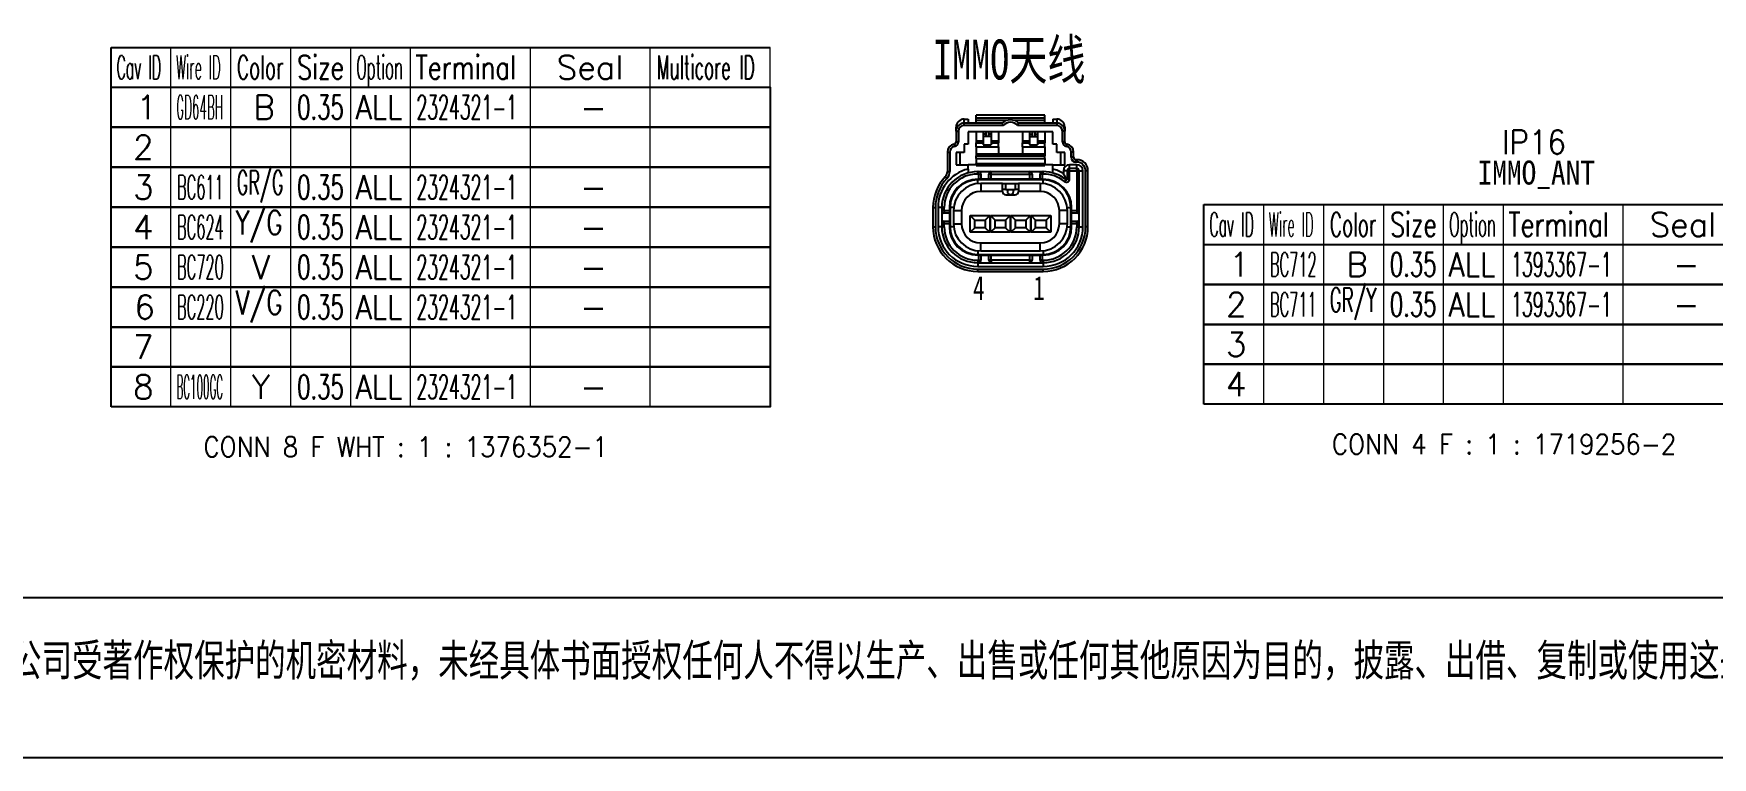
# Model space of a CAD drawing. Header units: inches. Extents: x 47316 to 59086, y 3141 to 11743.
# Drawn here: x 53155 to 53365.2, y 8232.5 to 8323 of the extents above; entities that cross this region are included whole.
import ezdxf

# ---------------------------------------------------------------- set-up
doc = ezdxf.new("R2010")
doc.units = ezdxf.units.IN
doc.header["$MEASUREMENT"] = 0
doc.styles.add('MtX_FangSong_GB2312', font='')
doc.styles.get("Standard").update_dxf_attribs({"font": ''})
doc.styles.get('MtX_FangSong_GB2312').set_extended_font_data('FangSong_GB2312')
doc.styles.get('Standard').set_extended_font_data('SimSun')

msp = doc.modelspace()

# ---------------------------------------------------------------- linework, layer by layer
at = {"color": 0, "linetype": 'Continuous', "lineweight": -2}
for p, q in [((53164.75, 8321.32), (53247.25, 8321.32)), ((53164.75, 8316.32), (53164.75, 8321.32)), ((53164.75, 8316.32), (53247.25, 8316.32)), ((53301.56, 8301.65), (53384.06, 8301.65)), ((53301.56, 8296.65), (53301.56, 8301.65)), ((53301.56, 8296.65), (53384.06, 8296.65))]:
    msp.add_line(p, q, dxfattribs=at)
at = {"color": 7, "linetype": 'Continuous', "lineweight": 15}
for p, q in [((53172.25, 8316.32), (53172.25, 8321.32)), ((53179.75, 8316.32), (53179.75, 8321.32)), ((53187.25, 8316.32), (53187.25, 8321.32)), ((53194.75, 8316.32), (53194.75, 8321.32)), ((53202.25, 8316.32), (53202.25, 8321.32)), ((53217.25, 8316.32), (53217.25, 8321.32)), ((53232.25, 8316.32), (53232.25, 8321.32)), ((53247.25, 8316.32), (53247.25, 8321.32)), ((53309.06, 8296.65), (53309.06, 8301.65)), ((53316.56, 8296.65), (53316.56, 8301.65)), ((53324.06, 8296.65), (53324.06, 8301.65)), ((53331.56, 8296.65), (53331.56, 8301.65)), ((53339.06, 8296.65), (53339.06, 8301.65)), ((53354.06, 8296.65), (53354.06, 8301.65))]:
    msp.add_line(p, q, dxfattribs=at)
at = {"color": 102, "linetype": 'Continuous', "lineweight": 15}
for p, q in [((53172.25, 8311.32), (53172.25, 8316.32)), ((53179.75, 8311.32), (53179.75, 8316.32)), ((53187.25, 8311.32), (53187.25, 8316.32)), ((53194.75, 8311.32), (53194.75, 8316.32)), ((53202.25, 8311.32), (53202.25, 8316.32)), ((53217.25, 8311.32), (53217.25, 8316.32)), ((53232.25, 8311.32), (53232.25, 8316.32)), ((53172.25, 8306.32), (53172.25, 8311.32)), ((53179.75, 8306.32), (53179.75, 8311.32)), ((53187.25, 8306.32), (53187.25, 8311.32)), ((53194.75, 8306.32), (53194.75, 8311.32)), ((53202.25, 8306.32), (53202.25, 8311.32)), ((53217.25, 8306.32), (53217.25, 8311.32)), ((53232.25, 8306.32), (53232.25, 8311.32)), ((53172.25, 8301.32), (53172.25, 8306.32)), ((53179.75, 8301.32), (53179.75, 8306.32)), ((53187.25, 8301.32), (53187.25, 8306.32)), ((53194.75, 8301.32), (53194.75, 8306.32)), ((53202.25, 8301.32), (53202.25, 8306.32)), ((53217.25, 8301.32), (53217.25, 8306.32)), ((53232.25, 8301.32), (53232.25, 8306.32)), ((53172.25, 8296.32), (53172.25, 8301.32)), ((53179.75, 8296.32), (53179.75, 8301.32)), ((53187.25, 8296.32), (53187.25, 8301.32)), ((53194.75, 8296.32), (53194.75, 8301.32)), ((53202.25, 8296.32), (53202.25, 8301.32)), ((53217.25, 8296.32), (53217.25, 8301.32)), ((53232.25, 8296.32), (53232.25, 8301.32)), ((53172.25, 8291.32), (53172.25, 8296.32)), ((53179.75, 8291.32), (53179.75, 8296.32)), ((53187.25, 8291.32), (53187.25, 8296.32)), ((53194.75, 8291.32), (53194.75, 8296.32)), ((53202.25, 8291.32), (53202.25, 8296.32)), ((53217.25, 8291.32), (53217.25, 8296.32)), ((53232.25, 8291.32), (53232.25, 8296.32)), ((53309.06, 8291.65), (53309.06, 8296.65)), ((53316.56, 8291.65), (53316.56, 8296.65)), ((53324.06, 8291.65), (53324.06, 8296.65)), ((53331.56, 8291.65), (53331.56, 8296.65)), ((53339.06, 8291.65), (53339.06, 8296.65)), ((53354.06, 8291.65), (53354.06, 8296.65)), ((53172.25, 8286.32), (53172.25, 8291.32)), ((53179.75, 8286.32), (53179.75, 8291.32)), ((53187.25, 8286.32), (53187.25, 8291.32)), ((53194.75, 8286.32), (53194.75, 8291.32)), ((53202.25, 8286.32), (53202.25, 8291.32)), ((53217.25, 8286.32), (53217.25, 8291.32)), ((53232.25, 8286.32), (53232.25, 8291.32)), ((53309.06, 8286.65), (53309.06, 8291.65)), ((53316.56, 8286.65), (53316.56, 8291.65)), ((53324.06, 8286.65), (53324.06, 8291.65)), ((53331.56, 8286.65), (53331.56, 8291.65)), ((53339.06, 8286.65), (53339.06, 8291.65)), ((53354.06, 8286.65), (53354.06, 8291.65)), ((53172.25, 8281.32), (53172.25, 8286.32)), ((53179.75, 8281.32), (53179.75, 8286.32)), ((53187.25, 8281.32), (53187.25, 8286.32)), ((53194.75, 8281.32), (53194.75, 8286.32)), ((53202.25, 8281.32), (53202.25, 8286.32)), ((53217.25, 8281.32), (53217.25, 8286.32)), ((53232.25, 8281.32), (53232.25, 8286.32)), ((53309.06, 8281.65), (53309.06, 8286.65)), ((53316.56, 8281.65), (53316.56, 8286.65)), ((53324.06, 8281.65), (53324.06, 8286.65)), ((53331.56, 8281.65), (53331.56, 8286.65)), ((53339.06, 8281.65), (53339.06, 8286.65)), ((53354.06, 8281.65), (53354.06, 8286.65)), ((53172.25, 8276.32), (53172.25, 8281.32)), ((53179.75, 8276.32), (53179.75, 8281.32)), ((53187.25, 8276.32), (53187.25, 8281.32)), ((53194.75, 8276.32), (53194.75, 8281.32)), ((53202.25, 8276.32), (53202.25, 8281.32)), ((53217.25, 8276.32), (53217.25, 8281.32)), ((53232.25, 8276.32), (53232.25, 8281.32)), ((53309.06, 8276.65), (53309.06, 8281.65)), ((53316.56, 8276.65), (53316.56, 8281.65)), ((53324.06, 8276.65), (53324.06, 8281.65)), ((53331.56, 8276.65), (53331.56, 8281.65)), ((53339.06, 8276.65), (53339.06, 8281.65)), ((53354.06, 8276.65), (53354.06, 8281.65))]:
    msp.add_line(p, q, dxfattribs=at)
at = {"color": 0, "lineweight": -2, "ltscale": 0.0125}
for p, q in [((53271.54, 8312.35), (53272.04, 8312.35)), ((53271.54, 8311.85), (53271.54, 8312.35)), ((53272.04, 8312.35), (53272.04, 8311.85)), ((53282.64, 8312.35), (53282.64, 8311.85)), ((53282.64, 8312.35), (53283.14, 8312.35)), ((53283.14, 8312.35), (53283.14, 8311.85)), ((53270.54, 8310.85), (53270.54, 8311.35)), ((53272.04, 8309.22), (53271.54, 8309.22)), ((53283.14, 8309.22), (53282.64, 8309.22))]:
    msp.add_line(p, q, dxfattribs=at)
at = {"color": 0, "lineweight": -2, "ltscale": 0.01}
for p, q in [((53273.04, 8312.45), (53273.04, 8312.85)), ((53281.64, 8312.45), (53281.64, 8312.85))]:
    msp.add_line(p, q, dxfattribs=at)
at = {"color": 0, "lineweight": -2, "ltscale": 0.214999}
for p, q in [((53281.64, 8312.85), (53273.04, 8312.85)), ((53281.64, 8312.45), (53273.04, 8312.45)), ((53273.04, 8307.88), (53281.64, 8307.88)), ((53273.04, 8307.73), (53281.64, 8307.73)), ((53273.04, 8307.41), (53281.64, 8307.41)), ((53273.04, 8306.79), (53281.64, 8306.79)), ((53273.04, 8306.52), (53281.64, 8306.52))]:
    msp.add_line(p, q, dxfattribs=at)
at = {"color": 0, "lineweight": -2, "ltscale": 0.0075}
for p, q in [((53273.04, 8312.15), (53273.04, 8312.45)), ((53273.04, 8311.85), (53273.04, 8312.15)), ((53281.64, 8312.15), (53281.64, 8312.45)), ((53281.64, 8311.85), (53281.64, 8312.15)), ((53270.54, 8310.85), (53270.84, 8310.85)), ((53271.54, 8311.55), (53271.54, 8311.85)), ((53273.94, 8310.75), (53273.94, 8310.45)), ((53273.94, 8310.45), (53273.94, 8310.15)), ((53274.94, 8310.45), (53274.64, 8310.45)), ((53274.94, 8310.75), (53274.94, 8310.45)), ((53274.94, 8310.45), (53274.94, 8310.15)), ((53279.74, 8310.75), (53279.74, 8310.45)), ((53279.74, 8310.45), (53279.74, 8310.15)), ((53279.74, 8310.45), (53280.04, 8310.45)), ((53280.74, 8310.75), (53280.74, 8310.45)), ((53280.74, 8310.45), (53280.74, 8310.15)), ((53283.14, 8311.85), (53283.14, 8311.55)), ((53284.14, 8310.85), (53283.84, 8310.85)), ((53270.28, 8309.2), (53270.33, 8308.91)), ((53270.54, 8309.5), (53270.84, 8309.5)), ((53284.14, 8309.5), (53283.84, 8309.5)), ((53284.39, 8309.2), (53284.34, 8308.91)), ((53273.24, 8305.47), (53273.24, 8305.77)), ((53273.34, 8305.47), (53273.34, 8305.77)), ((53274.94, 8305.47), (53274.94, 8305.77)), ((53279.74, 8305.47), (53279.74, 8305.77)), ((53281.34, 8305.47), (53281.34, 8305.77)), ((53281.44, 8305.47), (53281.44, 8305.77)), ((53284.74, 8305.86), (53284.74, 8306.16)), ((53285.54, 8307.26), (53285.54, 8306.96)), ((53285.64, 8307.26), (53285.64, 8306.96)), ((53285.64, 8305.86), (53285.64, 8306.16)), ((53285.64, 8305.86), (53285.94, 8305.86)), ((53287.04, 8305.86), (53286.74, 8305.86)), ((53269.16, 8305.11), (53269.38, 8304.9)), ((53273.34, 8305.47), (53273.64, 8305.47)), ((53274.94, 8305.47), (53274.64, 8305.47)), ((53279.74, 8305.47), (53280.04, 8305.47)), ((53281.34, 8305.47), (53281.04, 8305.47)), ((53284.09, 8304.53), (53284.27, 8304.76)), ((53267.64, 8301.27), (53267.94, 8301.27)), ((53269.04, 8301.27), (53268.74, 8301.27)), ((53269.04, 8300.87), (53268.74, 8300.87)), ((53269.04, 8300.87), (53269.04, 8300.57)), ((53269.04, 8299.27), (53269.04, 8299.57)), ((53285.64, 8300.87), (53285.94, 8300.87)), ((53285.64, 8300.87), (53285.64, 8300.57)), ((53285.64, 8299.27), (53285.64, 8299.57)), ((53267.64, 8298.87), (53267.94, 8298.87)), ((53269.04, 8299.27), (53268.74, 8299.27)), ((53269.04, 8298.87), (53268.74, 8298.87)), ((53285.64, 8299.27), (53285.94, 8299.27)), ((53285.64, 8298.87), (53285.94, 8298.87)), ((53287.04, 8298.87), (53286.74, 8298.87)), ((53273.24, 8294.67), (53273.24, 8294.37)), ((53273.24, 8293.27), (53273.24, 8293.57)), ((53273.34, 8294.67), (53273.34, 8294.37)), ((53273.34, 8294.67), (53273.64, 8294.67)), ((53274.94, 8294.67), (53274.64, 8294.67)), ((53274.94, 8294.67), (53274.94, 8294.37)), ((53279.74, 8294.67), (53279.74, 8294.37)), ((53279.74, 8294.67), (53280.04, 8294.67)), ((53281.34, 8294.67), (53281.04, 8294.67)), ((53281.34, 8294.67), (53281.34, 8294.37)), ((53281.44, 8294.67), (53281.44, 8294.37)), ((53281.44, 8293.27), (53281.44, 8293.57))]:
    msp.add_line(p, q, dxfattribs=at)
at = {"color": 0, "lineweight": -2, "ltscale": 0.094037}
for p, q in [((53276.8, 8312.15), (53273.04, 8312.15)), ((53281.64, 8312.15), (53277.88, 8312.15))]:
    msp.add_line(p, q, dxfattribs=at)
at = {"color": 0, "lineweight": -2, "ltscale": 0.033637}
for p, q in [((53270.54, 8310.85), (53270.54, 8309.5)), ((53270.84, 8310.85), (53270.84, 8309.5)), ((53283.84, 8309.5), (53283.84, 8310.85)), ((53284.14, 8309.5), (53284.14, 8310.85))]:
    msp.add_line(p, q, dxfattribs=at)
at = {"color": 0, "lineweight": -2, "ltscale": 0.119505}
for p, q in [((53276.32, 8311.85), (53271.54, 8311.85)), ((53283.14, 8311.85), (53278.36, 8311.85))]:
    msp.add_line(p, q, dxfattribs=at)
at = {"color": 0, "lineweight": -2, "ltscale": 0.122639}
for p, q in [((53276.44, 8311.55), (53271.54, 8311.55)), ((53283.14, 8311.55), (53278.23, 8311.55))]:
    msp.add_line(p, q, dxfattribs=at)
at = {"color": 0, "lineweight": -2, "ltscale": 0.03825}
for p, q in [((53272.04, 8310.75), (53272.04, 8309.22)), ((53282.64, 8309.22), (53282.64, 8310.75))]:
    msp.add_line(p, q, dxfattribs=at)
at = {"color": 0, "lineweight": -2, "ltscale": 0.264999}
msp.add_line((53282.64, 8310.75), (53272.04, 8310.75), dxfattribs=at)
at = {"color": 0, "lineweight": -2, "ltscale": 0.02825}
for p, q in [((53273.04, 8310.75), (53273.04, 8309.62)), ((53275.84, 8310.75), (53275.84, 8309.62)), ((53278.84, 8310.75), (53278.84, 8309.62)), ((53281.64, 8310.75), (53281.64, 8309.62))]:
    msp.add_line(p, q, dxfattribs=at)
at = {"color": 0, "lineweight": -2, "ltscale": 0.007501}
for p, q in [((53274.24, 8310.45), (53273.94, 8310.45)), ((53280.44, 8310.45), (53280.74, 8310.45)), ((53269.44, 8308.22), (53269.74, 8308.22)), ((53285.24, 8308.22), (53284.94, 8308.22)), ((53269.44, 8305.8), (53269.74, 8305.8)), ((53284.74, 8305.86), (53284.44, 8305.86)), ((53285.24, 8307.56), (53284.94, 8307.56)), ((53284.74, 8304.84), (53284.44, 8304.84))]:
    msp.add_line(p, q, dxfattribs=at)
at = {"color": 0, "lineweight": -2, "ltscale": 0.025699}
for p, q in [((53273.94, 8310.15), (53273.94, 8309.12)), ((53274.94, 8310.15), (53274.94, 8309.12)), ((53279.74, 8310.15), (53279.74, 8309.12)), ((53280.74, 8310.15), (53280.74, 8309.12))]:
    msp.add_line(p, q, dxfattribs=at)
at = {"color": 0, "lineweight": -2, "ltscale": 0.025}
for p, q in [((53274.94, 8310.15), (53273.94, 8310.15)), ((53279.74, 8310.15), (53280.74, 8310.15)), ((53271.54, 8308.17), (53270.54, 8308.17)), ((53273.94, 8309.12), (53274.94, 8309.12)), ((53279.74, 8309.12), (53280.74, 8309.12)), ((53284.14, 8308.17), (53283.14, 8308.17)), ((53273.04, 8306.62), (53272.04, 8306.62)), ((53282.64, 8306.62), (53281.64, 8306.62)), ((53273.61, 8304.29), (53273.61, 8303.29)), ((53276.34, 8303.29), (53276.34, 8304.29)), ((53278.34, 8304.29), (53278.34, 8303.29)), ((53281.06, 8304.29), (53281.06, 8303.29)), ((53270.21, 8300.89), (53271.21, 8300.89)), ((53284.46, 8300.89), (53283.46, 8300.89)), ((53270.21, 8299.24), (53271.21, 8299.24)), ((53284.46, 8299.24), (53283.46, 8299.24)), ((53273.61, 8295.84), (53273.61, 8296.84)), ((53281.06, 8295.84), (53281.06, 8296.84))]:
    msp.add_line(p, q, dxfattribs=at)
at = {"color": 0, "lineweight": -2, "ltscale": 0.015}
for p, q in [((53274.24, 8310.75), (53274.24, 8310.15)), ((53274.64, 8310.15), (53274.64, 8310.75)), ((53280.04, 8310.75), (53280.04, 8310.15)), ((53280.44, 8310.15), (53280.44, 8310.75))]:
    msp.add_line(p, q, dxfattribs=at)
at = {"color": 0, "lineweight": -2, "ltscale": 0.012387}
msp.add_line((53284.14, 8311.35), (53284.14, 8310.85), dxfattribs=at)
at = {"color": 0, "lineweight": -2, "ltscale": 0.060503}
for p, q in [((53269.44, 8308.22), (53269.44, 8305.8)), ((53269.74, 8308.22), (53269.74, 8305.8))]:
    msp.add_line(p, q, dxfattribs=at)
at = {"color": 0, "lineweight": -2, "ltscale": 0.03875}
for p, q in [((53270.54, 8308.17), (53270.54, 8306.62)), ((53271.04, 8306.62), (53271.04, 8308.17)), ((53283.64, 8306.62), (53283.64, 8308.17)), ((53284.14, 8306.62), (53284.14, 8308.17))]:
    msp.add_line(p, q, dxfattribs=at)
at = {"color": 0, "lineweight": -2, "ltscale": 0.02625}
for p, q in [((53271.54, 8309.22), (53271.54, 8308.17)), ((53283.14, 8308.17), (53283.14, 8309.22))]:
    msp.add_line(p, q, dxfattribs=at)
at = {"color": 0, "lineweight": -2, "ltscale": 0.006458}
for p, q in [((53273.04, 8309.62), (53273.04, 8309.36)), ((53275.84, 8309.62), (53275.84, 8309.36)), ((53278.84, 8309.62), (53278.84, 8309.36)), ((53281.64, 8309.62), (53281.64, 8309.36))]:
    msp.add_line(p, q, dxfattribs=at)
at = {"color": 0, "lineweight": -2, "ltscale": 0.022499}
for p, q in [((53273.04, 8309.62), (53273.94, 8309.62)), ((53273.04, 8309.36), (53273.94, 8309.36)), ((53280.74, 8309.62), (53281.64, 8309.62)), ((53280.74, 8309.36), (53281.64, 8309.36)), ((53285.64, 8306.62), (53284.74, 8306.62)), ((53285.64, 8306.16), (53284.74, 8306.16)), ((53284.74, 8305.86), (53285.64, 8305.86))]:
    msp.add_line(p, q, dxfattribs=at)
at = {"color": 0, "lineweight": -2, "ltscale": 0.011908}
for p, q in [((53273.04, 8308.88), (53273.04, 8309.36)), ((53275.84, 8308.88), (53275.84, 8309.36)), ((53278.84, 8308.88), (53278.84, 8309.36)), ((53281.64, 8308.88), (53281.64, 8309.36))]:
    msp.add_line(p, q, dxfattribs=at)
at = {"color": 0, "lineweight": -2, "ltscale": 0.02233}
for p, q in [((53273.04, 8308.88), (53273.04, 8307.99)), ((53275.84, 8308.88), (53275.84, 8307.99)), ((53278.84, 8308.88), (53278.84, 8307.99)), ((53281.64, 8308.88), (53281.64, 8307.99))]:
    msp.add_line(p, q, dxfattribs=at)
at = {"color": 0, "lineweight": -2, "ltscale": 0.07}
for p, q in [((53273.04, 8308.88), (53275.84, 8308.88)), ((53273.04, 8307.99), (53275.84, 8307.99)), ((53278.84, 8308.88), (53281.64, 8308.88)), ((53278.84, 8307.99), (53281.64, 8307.99))]:
    msp.add_line(p, q, dxfattribs=at)
at = {"color": 0, "lineweight": -2, "ltscale": 0.002718}
for p, q in [((53273.04, 8307.99), (53273.04, 8307.88)), ((53281.64, 8307.99), (53281.64, 8307.88))]:
    msp.add_line(p, q, dxfattribs=at)
at = {"color": 0, "lineweight": -2, "ltscale": 0.003797}
for p, q in [((53273.04, 8307.88), (53273.04, 8307.73)), ((53281.64, 8307.88), (53281.64, 8307.73))]:
    msp.add_line(p, q, dxfattribs=at)
at = {"color": 0, "lineweight": -2, "ltscale": 0.022501}
for p, q in [((53274.94, 8309.62), (53275.84, 8309.62)), ((53274.94, 8309.36), (53275.84, 8309.36)), ((53278.84, 8309.62), (53279.74, 8309.62)), ((53278.84, 8309.36), (53279.74, 8309.36))]:
    msp.add_line(p, q, dxfattribs=at)
at = {"color": 0, "lineweight": -2, "ltscale": 0.075}
msp.add_line((53275.84, 8307.99), (53278.84, 8307.99), dxfattribs=at)
at = {"color": 0, "lineweight": -2, "ltscale": 0.0165}
for p, q in [((53284.94, 8307.56), (53284.94, 8308.22)), ((53285.24, 8307.56), (53285.24, 8308.22))]:
    msp.add_line(p, q, dxfattribs=at)
at = {"color": 0, "lineweight": -2, "ltscale": 0.0375}
for p, q in [((53270.54, 8306.62), (53272.04, 8306.62)), ((53282.64, 8306.62), (53284.14, 8306.62))]:
    msp.add_line(p, q, dxfattribs=at)
at = {"color": 0, "lineweight": -2, "ltscale": 0.013271}
for p, q in [((53272.04, 8306.09), (53272.04, 8306.62)), ((53282.64, 8306.09), (53282.64, 8306.62))]:
    msp.add_line(p, q, dxfattribs=at)
at = {"color": 0, "lineweight": -2, "ltscale": 0.012053}
for p, q in [((53272.04, 8306.09), (53272.04, 8305.6)), ((53282.64, 8305.6), (53282.64, 8306.09))]:
    msp.add_line(p, q, dxfattribs=at)
at = {"color": 0, "lineweight": -2, "ltscale": 0.007927}
for p, q in [((53273.04, 8307.41), (53273.04, 8307.73)), ((53281.64, 8307.41), (53281.64, 8307.73))]:
    msp.add_line(p, q, dxfattribs=at)
at = {"color": 0, "lineweight": -2, "ltscale": 0.015569}
for p, q in [((53273.04, 8307.41), (53273.04, 8306.79)), ((53281.64, 8307.41), (53281.64, 8306.79))]:
    msp.add_line(p, q, dxfattribs=at)
at = {"color": 0, "lineweight": -2, "ltscale": 0.001792}
for p, q in [((53273.04, 8306.72), (53273.04, 8306.79)), ((53281.64, 8306.79), (53281.64, 8306.72))]:
    msp.add_line(p, q, dxfattribs=at)
at = {"color": 0, "lineweight": -2, "ltscale": 0.005}
for p, q in [((53273.04, 8306.52), (53273.04, 8306.72)), ((53281.64, 8306.72), (53281.64, 8306.52))]:
    msp.add_line(p, q, dxfattribs=at)
at = {"color": 0, "lineweight": -2, "ltscale": 0.204999}
for p, q in [((53273.24, 8305.77), (53281.44, 8305.77)), ((53281.44, 8304.82), (53273.24, 8304.82)), ((53281.44, 8304.73), (53273.24, 8304.73)), ((53273.24, 8295.41), (53281.44, 8295.41)), ((53273.24, 8295.32), (53281.44, 8295.32)), ((53273.24, 8294.37), (53281.44, 8294.37)), ((53273.24, 8293.9), (53281.44, 8293.9)), ((53273.24, 8293.57), (53281.44, 8293.57)), ((53273.24, 8293.27), (53281.44, 8293.27))]:
    msp.add_line(p, q, dxfattribs=at)
at = {"color": 0, "lineweight": -2, "ltscale": 0.007966}
msp.add_line((53283.97, 8305.86), (53283.97, 8305.54), dxfattribs=at)
at = {"color": 0, "lineweight": -2, "ltscale": 0.011658}
for p, q in [((53284.44, 8305.86), (53283.97, 8305.86)), ((53284.74, 8306.16), (53284.74, 8306.62)), ((53285.64, 8306.16), (53285.64, 8306.62)), ((53285.94, 8305.86), (53286.4, 8305.86)), ((53268.74, 8301.27), (53268.27, 8301.27)), ((53268.74, 8298.87), (53268.27, 8298.87)), ((53285.94, 8298.87), (53286.4, 8298.87)), ((53273.24, 8294.37), (53273.24, 8293.9)), ((53281.44, 8294.37), (53281.44, 8293.9))]:
    msp.add_line(p, q, dxfattribs=at)
at = {"color": 0, "lineweight": -2, "ltscale": 0.025482}
for p, q in [((53284.44, 8305.86), (53284.44, 8304.84)), ((53284.74, 8304.84), (53284.74, 8305.86))]:
    msp.add_line(p, q, dxfattribs=at)
at = {"color": 0, "lineweight": -2, "ltscale": 0.002499}
for p, q in [((53285.64, 8307.26), (53285.54, 8307.26)), ((53285.64, 8306.96), (53285.54, 8306.96)), ((53273.24, 8305.47), (53273.34, 8305.47)), ((53281.34, 8305.47), (53281.44, 8305.47)), ((53273.34, 8294.67), (53273.24, 8294.67)), ((53281.44, 8294.67), (53281.34, 8294.67))]:
    msp.add_line(p, q, dxfattribs=at)
at = {"color": 0, "lineweight": -2, "ltscale": 0.124751}
msp.add_line((53285.64, 8305.86), (53285.64, 8300.87), dxfattribs=at)
at = {"color": 0, "lineweight": -2, "ltscale": 0.174751}
for p, q in [((53285.94, 8298.87), (53285.94, 8305.86)), ((53286.4, 8298.87), (53286.4, 8305.86)), ((53286.74, 8298.87), (53286.74, 8305.86)), ((53287.04, 8298.87), (53287.04, 8305.86))]:
    msp.add_line(p, q, dxfattribs=at)
at = {"color": 0, "lineweight": -2, "ltscale": 0.002233}
for p, q in [((53273.24, 8304.82), (53273.24, 8304.73)), ((53281.44, 8304.82), (53281.44, 8304.73)), ((53273.24, 8295.32), (53273.24, 8295.41)), ((53281.44, 8295.32), (53281.44, 8295.41))]:
    msp.add_line(p, q, dxfattribs=at)
at = {"color": 0, "lineweight": -2, "ltscale": 0.011411}
for p, q in [((53273.24, 8304.27), (53273.24, 8304.73)), ((53281.44, 8304.27), (53281.44, 8304.73)), ((53270.23, 8301.27), (53269.78, 8301.27)), ((53284.44, 8301.27), (53284.9, 8301.27)), ((53270.23, 8298.87), (53269.78, 8298.87)), ((53284.44, 8298.87), (53284.9, 8298.87)), ((53273.24, 8295.86), (53273.24, 8295.41)), ((53281.44, 8295.86), (53281.44, 8295.41))]:
    msp.add_line(p, q, dxfattribs=at)
at = {"color": 0, "lineweight": -2, "ltscale": 0.01625}
for p, q in [((53273.34, 8305.47), (53273.34, 8304.82)), ((53273.64, 8305.47), (53273.64, 8304.82)), ((53274.64, 8304.82), (53274.64, 8305.47)), ((53274.94, 8304.82), (53274.94, 8305.47)), ((53279.74, 8305.47), (53279.74, 8304.82)), ((53280.04, 8305.47), (53280.04, 8304.82)), ((53281.04, 8304.82), (53281.04, 8305.47)), ((53281.34, 8304.82), (53281.34, 8305.47)), ((53273.34, 8295.32), (53273.34, 8294.67)), ((53273.64, 8295.32), (53273.64, 8294.67)), ((53274.64, 8294.67), (53274.64, 8295.32)), ((53274.94, 8294.67), (53274.94, 8295.32)), ((53279.74, 8295.32), (53279.74, 8294.67)), ((53280.04, 8295.32), (53280.04, 8294.67)), ((53281.04, 8294.67), (53281.04, 8295.32)), ((53281.34, 8294.67), (53281.34, 8295.32))]:
    msp.add_line(p, q, dxfattribs=at)
at = {"color": 0, "lineweight": -2, "ltscale": 0.068124}
for p, q in [((53276.34, 8304.29), (53273.61, 8304.29)), ((53281.06, 8304.29), (53278.34, 8304.29)), ((53276.34, 8303.29), (53273.61, 8303.29)), ((53281.06, 8303.29), (53278.34, 8303.29))]:
    msp.add_line(p, q, dxfattribs=at)
at = {"color": 0, "lineweight": -2, "ltscale": 0.120001}
for p, q in [((53274.94, 8305.47), (53279.74, 8305.47)), ((53279.74, 8294.67), (53274.94, 8294.67))]:
    msp.add_line(p, q, dxfattribs=at)
at = {"color": 0, "lineweight": -2, "ltscale": 0.010001}
for p, q in [((53276.34, 8304.29), (53276.74, 8304.29)), ((53277.94, 8304.29), (53278.34, 8304.29)), ((53276.74, 8303.54), (53276.34, 8303.54)), ((53278.34, 8303.54), (53277.94, 8303.54)), ((53269.04, 8300.87), (53269.04, 8301.27)), ((53269.04, 8298.87), (53269.04, 8299.27)), ((53285.64, 8299.27), (53285.64, 8298.87))]:
    msp.add_line(p, q, dxfattribs=at)
at = {"color": 0, "lineweight": -2, "ltscale": 0.029999}
for p, q in [((53276.74, 8304.29), (53277.94, 8304.29)), ((53276.74, 8303.54), (53277.94, 8303.54)), ((53276.74, 8302.87), (53277.94, 8302.87))]:
    msp.add_line(p, q, dxfattribs=at)
at = {"color": 0, "lineweight": -2, "ltscale": 0.01875}
for p, q in [((53276.74, 8303.54), (53276.74, 8304.29)), ((53277.94, 8304.29), (53277.94, 8303.54))]:
    msp.add_line(p, q, dxfattribs=at)
at = {"color": 0, "lineweight": -2, "ltscale": 0.000500488}
for p, q in [((53276.34, 8303.29), (53276.34, 8303.27)), ((53278.34, 8303.29), (53278.34, 8303.27))]:
    msp.add_line(p, q, dxfattribs=at)
at = {"color": 0, "lineweight": -2, "ltscale": 0.060001}
for p, q in [((53267.64, 8301.27), (53267.64, 8298.87)), ((53267.94, 8301.27), (53267.94, 8298.87)), ((53268.27, 8301.27), (53268.27, 8298.87)), ((53268.74, 8301.27), (53268.74, 8298.87)), ((53269.69, 8301.27), (53269.69, 8298.87)), ((53269.78, 8301.27), (53269.78, 8298.87)), ((53284.9, 8298.87), (53284.9, 8301.27)), ((53284.99, 8298.87), (53284.99, 8301.27))]:
    msp.add_line(p, q, dxfattribs=at)
at = {"color": 0, "lineweight": -2, "ltscale": 0.016249}
for p, q in [((53269.69, 8300.87), (53269.04, 8300.87)), ((53269.69, 8300.57), (53269.04, 8300.57)), ((53269.04, 8299.57), (53269.69, 8299.57)), ((53285.64, 8300.87), (53284.99, 8300.87)), ((53285.64, 8300.57), (53284.99, 8300.57)), ((53284.99, 8299.57), (53285.64, 8299.57)), ((53269.04, 8299.27), (53269.69, 8299.27)), ((53284.99, 8299.27), (53285.64, 8299.27))]:
    msp.add_line(p, q, dxfattribs=at)
at = {"color": 0, "lineweight": -2, "ltscale": 0.002234}
for p, q in [((53269.69, 8301.27), (53269.78, 8301.27)), ((53284.99, 8301.27), (53284.9, 8301.27)), ((53269.69, 8298.87), (53269.78, 8298.87)), ((53284.99, 8298.87), (53284.9, 8298.87))]:
    msp.add_line(p, q, dxfattribs=at)
at = {"color": 0, "lineweight": -2, "ltscale": 0.041251}
for p, q in [((53270.21, 8300.89), (53270.21, 8299.24)), ((53271.21, 8300.89), (53271.21, 8299.24)), ((53283.46, 8299.24), (53283.46, 8300.89)), ((53284.46, 8299.24), (53284.46, 8300.89))]:
    msp.add_line(p, q, dxfattribs=at)
at = {"color": 0, "lineweight": -2, "ltscale": 0.0525}
for p, q in [((53272.3, 8298.18), (53272.3, 8300.28)), ((53274.76, 8300.28), (53274.76, 8298.18)), ((53274.84, 8298.18), (53274.84, 8300.28)), ((53277.3, 8300.28), (53277.3, 8298.18)), ((53277.38, 8298.18), (53277.38, 8300.28)), ((53279.84, 8300.28), (53279.84, 8298.18)), ((53279.92, 8298.18), (53279.92, 8300.28)), ((53282.38, 8300.28), (53282.38, 8298.18))]:
    msp.add_line(p, q, dxfattribs=at)
at = {"color": 0, "lineweight": -2, "ltscale": 0.061499}
for p, q in [((53272.3, 8300.28), (53274.76, 8300.28)), ((53279.92, 8300.28), (53282.38, 8300.28)), ((53274.76, 8298.18), (53272.3, 8298.18)), ((53282.38, 8298.18), (53279.92, 8298.18))]:
    msp.add_line(p, q, dxfattribs=at)
at = {"color": 0, "lineweight": -2, "ltscale": 0.020328}
for p, q in [((53272.87, 8299.7), (53272.3, 8300.28)), ((53281.8, 8299.7), (53282.38, 8300.28))]:
    msp.add_line(p, q, dxfattribs=at)
at = {"color": 0, "lineweight": -2, "ltscale": 0.02375}
for p, q in [((53272.87, 8298.75), (53272.87, 8299.7)), ((53274.18, 8299.7), (53274.18, 8298.75)), ((53275.41, 8298.75), (53275.41, 8299.7)), ((53276.72, 8299.7), (53276.72, 8298.75)), ((53277.95, 8298.75), (53277.95, 8299.7)), ((53279.26, 8299.7), (53279.26, 8298.75)), ((53280.49, 8298.75), (53280.49, 8299.7)), ((53281.8, 8299.7), (53281.8, 8298.75))]:
    msp.add_line(p, q, dxfattribs=at)
at = {"color": 0, "lineweight": -2, "ltscale": 0.03275}
for p, q in [((53272.87, 8299.7), (53274.18, 8299.7)), ((53275.41, 8299.7), (53276.72, 8299.7)), ((53277.95, 8299.7), (53279.26, 8299.7)), ((53280.49, 8299.7), (53281.8, 8299.7)), ((53274.18, 8298.75), (53272.87, 8298.75)), ((53276.72, 8298.75), (53275.41, 8298.75)), ((53279.26, 8298.75), (53277.95, 8298.75)), ((53281.8, 8298.75), (53280.49, 8298.75))]:
    msp.add_line(p, q, dxfattribs=at)
at = {"color": 0, "lineweight": -2, "ltscale": 0.020329}
for p, q in [((53274.18, 8299.7), (53274.76, 8300.28)), ((53275.41, 8299.7), (53274.84, 8300.28)), ((53276.72, 8299.7), (53277.3, 8300.28)), ((53277.95, 8299.7), (53277.38, 8300.28)), ((53279.26, 8299.7), (53279.84, 8300.28)), ((53280.49, 8299.7), (53279.92, 8300.28)), ((53272.87, 8298.75), (53272.3, 8298.18)), ((53281.8, 8298.75), (53282.38, 8298.18))]:
    msp.add_line(p, q, dxfattribs=at)
at = {"color": 0, "lineweight": -2, "ltscale": 0.061501}
for p, q in [((53274.84, 8300.28), (53277.3, 8300.28)), ((53277.38, 8300.28), (53279.84, 8300.28)), ((53277.3, 8298.18), (53274.84, 8298.18)), ((53279.84, 8298.18), (53277.38, 8298.18))]:
    msp.add_line(p, q, dxfattribs=at)
at = {"color": 0, "lineweight": -2, "ltscale": 0.02033}
for p, q in [((53274.18, 8298.75), (53274.76, 8298.18)), ((53275.41, 8298.75), (53274.84, 8298.18)), ((53276.72, 8298.75), (53277.3, 8298.18)), ((53277.95, 8298.75), (53277.38, 8298.18)), ((53279.26, 8298.75), (53279.84, 8298.18)), ((53280.49, 8298.75), (53279.92, 8298.18))]:
    msp.add_line(p, q, dxfattribs=at)
at = {"color": 0, "lineweight": -2, "ltscale": 0.186249}
for p, q in [((53273.61, 8296.84), (53281.06, 8296.84)), ((53273.61, 8295.84), (53281.06, 8295.84))]:
    msp.add_line(p, q, dxfattribs=at)
at = {"color": 0, "lineweight": -2}
for p, q in [((50267.93, 8252.45), (56171.93, 8252.45)), ((50247.93, 8232.45), (56191.93, 8232.45))]:
    msp.add_line(p, q, dxfattribs=at)
at = {"color": 0, "linetype": 'Continuous', "lineweight": -2}
for points in [[(53164.75, 8311.32), (53164.75, 8316.32), (53247.25, 8316.32), (53247.25, 8311.32)], [(53164.75, 8306.32), (53164.75, 8311.32), (53247.25, 8311.32), (53247.25, 8306.32)], [(53164.75, 8301.32), (53164.75, 8306.32), (53247.25, 8306.32), (53247.25, 8301.32)], [(53164.75, 8296.32), (53164.75, 8301.32), (53247.25, 8301.32), (53247.25, 8296.32)], [(53164.75, 8291.32), (53164.75, 8296.32), (53247.25, 8296.32), (53247.25, 8291.32)], [(53301.56, 8291.65), (53301.56, 8296.65), (53384.06, 8296.65), (53384.06, 8291.65)], [(53164.75, 8286.32), (53164.75, 8291.32), (53247.25, 8291.32), (53247.25, 8286.32)], [(53301.56, 8286.65), (53301.56, 8291.65), (53384.06, 8291.65), (53384.06, 8286.65)], [(53164.75, 8281.32), (53164.75, 8286.32), (53247.25, 8286.32), (53247.25, 8281.32)], [(53301.56, 8281.65), (53301.56, 8286.65), (53384.06, 8286.65), (53384.06, 8281.65)], [(53164.75, 8276.32), (53164.75, 8281.32), (53247.25, 8281.32), (53247.25, 8276.32)], [(53301.56, 8276.65), (53301.56, 8281.65), (53384.06, 8281.65), (53384.06, 8276.65)]]:
    msp.add_lwpolyline(points, close=True, dxfattribs=at)
at = {"color": 0, "lineweight": -2}
for centre, radius, start, end in [((53271.54, 8311.35), 1, 90, 180), ((53277.34, 8310.75), 1.5, 47.1666, 132.8334), ((53283.14, 8311.35), 1, 0, 90), ((53271.54, 8310.85), 1, 90, 180), ((53271.54, 8310.85), 0.7, 90, 180), ((53282.92, 8314.43), 7.09, 201.3592, 203.9875), ((53277.34, 8310.75), 1.2, 41.8103, 138.1897), ((53271.81, 8314.41), 7.03, 336.007, 338.6559), ((53283.14, 8310.85), 1, 0, 90), ((53283.14, 8310.85), 0.7, 0, 90), ((53270.44, 8308.22), 1, 98.8499, 180), ((53270.44, 8308.22), 0.7, 98.8499, 180), ((53270.24, 8309.5), 0.3, 278.8499, 0), ((53270.24, 8309.5), 0.6, 278.8499, 0), ((53284.44, 8309.5), 0.6, 180, 261.1501), ((53284.44, 8309.5), 0.3, 180, 261.1501), ((53284.24, 8308.22), 0.7, 0, 81.1501), ((53284.24, 8308.22), 1, 0, 81.1501), ((53273.24, 8301.27), 4.97, 103.9827, 180), ((53273.24, 8301.27), 4.5, 90, 180), ((53268.44, 8305.8), 1, 316.6582, 0), ((53268.44, 8305.8), 1.3, 316.6582, 0), ((53273.34, 8305.47), 0.3, 0, 90), ((53274.94, 8305.47), 0.3, 90, 180), ((53279.74, 8305.47), 0.3, 0, 90), ((53281.34, 8305.47), 0.3, 90, 180), ((53281.44, 8301.27), 4.5, 50.9178, 90), ((53281.44, 8301.27), 4.97, 59.3244, 76.0173), ((53284.74, 8305.86), 0.766, 90, 180), ((53284.74, 8305.86), 0.3, 90, 180), ((53285.54, 8307.56), 0.6, 180, 270), ((53285.54, 8307.56), 0.3, 180, 270), ((53285.64, 8305.86), 1.4, 0, 90), ((53285.64, 8305.86), 1.1, 0, 90), ((53285.64, 8305.86), 0.766, 0, 90), ((53285.64, 8305.86), 0.3, 0, 90), ((53273.24, 8301.27), 5.6, 136.6582, 180), ((53273.24, 8301.27), 5.3, 136.6582, 180), ((53273.24, 8301.27), 4.2, 90, 180), ((53273.24, 8301.27), 3.55, 90, 180), ((53273.24, 8301.27), 3.46, 90, 180), ((53273.61, 8300.89), 3.4, 90, 180), ((53281.06, 8300.89), 3.4, 0, 90), ((53281.44, 8301.27), 4.2, 50.9178, 90), ((53281.44, 8301.27), 3.55, 0, 90), ((53281.44, 8301.27), 3.46, 0, 90), ((53274.68, 8300.23), 10.7, 24.95, 29.7199), ((53284.34, 8304.84), 0.4, 230.9178, 360), ((53284.34, 8304.84), 0.1, 230.9178, 0), ((53273.61, 8300.89), 2.4, 90, 180), ((53276.74, 8303.27), 0.4, 180, 270), ((53277.34, 8303.29), 0.387, 139.7962, 40.2038), ((53277.94, 8303.27), 0.4, 270, 0), ((53281.06, 8300.89), 2.4, 360, 90), ((53269.04, 8300.87), 0.3, 180, 270), ((53269.04, 8299.27), 0.3, 90, 180), ((53285.64, 8300.87), 0.3, 270, 0), ((53285.64, 8299.27), 0.3, 0, 90), ((53273.24, 8298.87), 5.6, 180, 270), ((53273.24, 8298.87), 5.3, 180, 270), ((53273.24, 8298.87), 4.97, 180, 270), ((53273.24, 8298.87), 4.5, 180, 270), ((53273.24, 8298.87), 4.2, 180, 270), ((53273.24, 8298.87), 3.55, 180, 270), ((53273.24, 8298.87), 3.46, 180, 270), ((53273.61, 8299.24), 3.4, 180, 270), ((53273.61, 8299.24), 2.4, 180, 270), ((53281.06, 8299.24), 2.4, 270, 0), ((53281.06, 8299.24), 3.4, 270, 0), ((53281.44, 8298.87), 5.3, 270, 360), ((53281.44, 8298.87), 4.97, 270, 0), ((53281.44, 8298.87), 5.6, 270, 0), ((53281.44, 8298.87), 4.5, 270, 0), ((53281.44, 8298.87), 4.2, 270, 0), ((53281.44, 8298.87), 3.55, 270, 0), ((53281.44, 8298.87), 3.46, 270, 0), ((53273.34, 8294.67), 0.3, 270, 0), ((53274.94, 8294.67), 0.3, 180, 270), ((53279.74, 8294.67), 0.3, 270, 0), ((53281.34, 8294.67), 0.3, 180, 270)]:
    msp.add_arc(centre, radius, start, end, dxfattribs=at)

# ---------------------------------------------------------------- texts
at = {"color": 0, "lineweight": -2, "style": 'MtX_FangSong_GB2312', "width": 0.7}
msp.add_text('IMMO天线', height=5, rotation=360, dxfattribs=at).set_placement((53267.66, 8317.3))
for s, height, p in [('4', 3, (53272.66, 8289.69)), ('1', 3, (53280.2, 8289.69)), ('此图表和这里任何其他信息，都是吉利汽车研究院有限公司受著作权保护的机密材料，未经具体书面授权任何人不得以生产、出售或任何其他原因为目的，披露、出借、复制或使用这些材料。', 4, (53060.57, 8242.63))]:
    msp.add_text(s, height=height, dxfattribs=at).set_placement(p)
at = {"color": 7, "linetype": 'Continuous', "lineweight": 15, "char_height": 3, "attachment_point": 1}
for s, insert, width in [('\\Fromans.shx;\\W0.4026548673;\\T1.0000000000;\\o\\lWire ID', (53172.87, 8320.32), 6.5), ('\\Fromans.shx;\\W0.7222222222;\\T1.0000000000;\\o\\lSize', (53188.06, 8320.32), 6.5), ('\\Fromans.shx;\\W0.4595959596;\\T1.0000000000;\\o\\lOption', (53195.45, 8320.32), 6.5), ('\\Fromans.shx;\\W0.7480916031;\\T1.0000000000;\\o\\lTerminal', (53202.86, 8320.32), 14), ('\\Fromans.shx;\\W0.5185185185;\\T1.0000000000;\\o\\lMulticore ID', (53233.05, 8320.32), 14), ('\\Fromans.shx;\\W0.4292452830;\\T1.0000000000;\\o\\lCav ID', (53165.44, 8320.32), 6.5), ('\\Fromans.shx;\\W0.5687500000;\\T1.0000000000;\\o\\lColor', (53180.5, 8320.32), 6.5), ('\\Fromans.shx;\\W1.0000000000;\\T1.0000000000;\\o\\lSeal', (53220.54, 8320.32), 9.2857), ('\\Fromans.shx;\\W1.0000000000;\\T1.0000000000;\\o\\l1', (53167.93, 8315.32), 2.8571), ('\\Fromans.shx;\\W1.0000000000;\\T1.0000000000;\\o\\l2', (53167.5, 8310.32), 2.8571), ('\\Fromans.shx;\\W1.0000000000;\\T1.0000000000;\\o\\l3', (53167.5, 8305.32), 2.8571), ('\\Fromans.shx;\\W1.0000000000;\\T1.0000000000;\\o\\l4', (53167.5, 8300.32), 2.8571), ('\\Fromans.shx;\\W0.4292452830;\\T1.0000000000;\\o\\lCav ID', (53302.25, 8300.65), 6.5), ('\\Fromans.shx;\\W0.4026548673;\\T1.0000000000;\\o\\lWire ID', (53309.68, 8300.65), 6.5), ('\\Fromans.shx;\\W0.5687500000;\\T1.0000000000;\\o\\lColor', (53317.31, 8300.65), 6.5), ('\\Fromans.shx;\\W0.7222222222;\\T1.0000000000;\\o\\lSize', (53324.87, 8300.65), 6.5), ('\\Fromans.shx;\\W0.4595959596;\\T1.0000000000;\\o\\lOption', (53332.26, 8300.65), 6.5), ('\\Fromans.shx;\\W0.7480916031;\\T1.0000000000;\\o\\lTerminal', (53339.67, 8300.65), 14), ('\\Fromans.shx;\\W1.0000000000;\\T1.0000000000;\\o\\lSeal', (53357.35, 8300.65), 9.2857), ('\\Fromans.shx;\\W1.0000000000;\\T1.0000000000;\\o\\l5', (53167.5, 8295.32), 2.8571), ('\\Fromans.shx;\\W1.0000000000;\\T1.0000000000;\\o\\l1', (53304.74, 8295.65), 2.8571), ('\\Fromans.shx;\\W1.0000000000;\\T1.0000000000;\\o\\l6', (53167.65, 8290.32), 2.8571), ('\\Fromans.shx;\\W1.0000000000;\\T1.0000000000;\\o\\l2', (53304.31, 8290.65), 2.8571), ('\\Fromans.shx;\\W1.0000000000;\\T1.0000000000;\\o\\l7', (53167.5, 8285.32), 2.8571), ('\\Fromans.shx;\\W1.0000000000;\\T1.0000000000;\\o\\l3', (53304.31, 8285.65), 2.8571), ('\\Fromans.shx;\\W1.0000000000;\\T1.0000000000;\\o\\l4', (53304.31, 8280.65), 2.8571), ('\\Fromans.shx;\\W1.0000000000;\\T1.0000000000;\\o\\l8', (53167.5, 8280.32), 2.8571)]:
    msp.add_mtext(s, dxfattribs=dict(at, insert=insert, width=width))
at = {"color": 21, "linetype": 'Continuous', "lineweight": 15, "char_height": 3, "attachment_point": 1}
for s, insert, width in [('\\Fromans.shx;\\W0.3640000000;\\T1.0000000000;\\o\\lGD64BH', (53172.91, 8315.32), 6.5), ('\\Fromans.shx;\\W0.6500000000;\\T1.0000000000;\\o\\l0.35', (53188.03, 8315.32), 6.5), ('\\Fromans.shx;\\W0.5268817204;\\T1.0000000000;\\o\\l2324321-1', (53202.98, 8315.32), 14), ('\\Fromans.shx;\\W0.4460784314;\\T1.0000000000;\\o\\lBC611', (53173.01, 8305.32), 6.5), ('\\Fromans.shx;\\W0.6500000000;\\T1.0000000000;\\o\\l0.35', (53188.03, 8305.32), 6.5), ('\\Fromans.shx;\\W0.5268817204;\\T1.0000000000;\\o\\l2324321-1', (53202.98, 8305.32), 14), ('\\Fromans.shx;\\W0.4460784314;\\T1.0000000000;\\o\\lBC624', (53173.01, 8300.32), 6.5), ('\\Fromans.shx;\\W0.6500000000;\\T1.0000000000;\\o\\l0.35', (53188.03, 8300.32), 6.5), ('\\Fromans.shx;\\W0.5268817204;\\T1.0000000000;\\o\\l2324321-1', (53202.98, 8300.32), 14), ('\\Fromans.shx;\\W0.4460784314;\\T1.0000000000;\\o\\lBC720', (53173.01, 8295.32), 6.5), ('\\Fromans.shx;\\W0.6500000000;\\T1.0000000000;\\o\\l0.35', (53188.03, 8295.32), 6.5), ('\\Fromans.shx;\\W0.5268817204;\\T1.0000000000;\\o\\l2324321-1', (53202.98, 8295.32), 14), ('\\Fromans.shx;\\W0.4460784314;\\T1.0000000000;\\o\\lBC712', (53309.82, 8295.65), 6.5), ('\\Fromans.shx;\\W0.6500000000;\\T1.0000000000;\\o\\l0.35', (53324.84, 8295.65), 6.5), ('\\Fromans.shx;\\W0.5268817204;\\T1.0000000000;\\o\\l1393367-1', (53340.01, 8295.65), 14), ('\\Fromans.shx;\\W0.4460784314;\\T1.0000000000;\\o\\lBC220', (53173.01, 8290.32), 6.5), ('\\Fromans.shx;\\W0.6500000000;\\T1.0000000000;\\o\\l0.35', (53188.03, 8290.32), 6.5), ('\\Fromans.shx;\\W0.5268817204;\\T1.0000000000;\\o\\l2324321-1', (53202.98, 8290.32), 14), ('\\Fromans.shx;\\W0.4460784314;\\T1.0000000000;\\o\\lBC711', (53309.82, 8290.65), 6.5), ('\\Fromans.shx;\\W0.6500000000;\\T1.0000000000;\\o\\l0.35', (53324.84, 8290.65), 6.5), ('\\Fromans.shx;\\W0.5268817204;\\T1.0000000000;\\o\\l1393367-1', (53340.01, 8290.65), 14), ('\\Fromans.shx;\\W0.3159722222;\\T1.0000000000;\\o\\lBC100GC', (53172.93, 8280.32), 6.5), ('\\Fromans.shx;\\W0.6500000000;\\T1.0000000000;\\o\\l0.35', (53188.03, 8280.32), 6.5), ('\\Fromans.shx;\\W0.5268817204;\\T1.0000000000;\\o\\l2324321-1', (53202.98, 8280.32), 14)]:
    msp.add_mtext(s, dxfattribs=dict(at, insert=insert, width=width))
at = {"color": 140, "linetype": 'Continuous', "lineweight": 15, "char_height": 3, "attachment_point": 1}
for s, insert, width in [('\\Fromans.shx;\\W1.0000000000;\\T1.0000000000;\\o\\lB', (53182.57, 8315.32), 3), ('\\Fromans.shx;\\W0.8750000000;\\T1.0000000000;\\o\\lALL', (53195.38, 8315.32), 6.5), ('\\Fromans.shx;\\W1.0000000000;\\T1.0000000000;\\o\\l-', (53223.47, 8315.32), 3.7143), ('\\Fromans.shx;\\W0.5352941176;\\T1.0000000000;\\o\\lGR/G', (53180.48, 8305.89), 6.5), ('\\Fromans.shx;\\W0.8750000000;\\T1.0000000000;\\o\\lALL', (53195.38, 8305.32), 6.5), ('\\Fromans.shx;\\W1.0000000000;\\T1.0000000000;\\o\\l-', (53223.47, 8305.32), 3.7143), ('\\Fromans.shx;\\W0.7459016393;\\T1.0000000000;\\o\\lY/G', (53180.36, 8300.89), 6.5), ('\\Fromans.shx;\\W0.8750000000;\\T1.0000000000;\\o\\lALL', (53195.38, 8300.32), 6.5), ('\\Fromans.shx;\\W1.0000000000;\\T1.0000000000;\\o\\l-', (53223.47, 8300.32), 3.7143), ('\\Fromans.shx;\\W1.0000000000;\\T1.0000000000;\\o\\lV', (53182.36, 8295.32), 2.5714), ('\\Fromans.shx;\\W0.8750000000;\\T1.0000000000;\\o\\lALL', (53195.38, 8295.32), 6.5), ('\\Fromans.shx;\\W1.0000000000;\\T1.0000000000;\\o\\lB', (53319.38, 8295.65), 3), ('\\Fromans.shx;\\W0.8750000000;\\T1.0000000000;\\o\\lALL', (53332.19, 8295.65), 6.5), ('\\Fromans.shx;\\W1.0000000000;\\T1.0000000000;\\o\\l-', (53223.47, 8295.32), 3.7143), ('\\Fromans.shx;\\W1.0000000000;\\T1.0000000000;\\o\\l-', (53360.28, 8295.65), 3.7143), ('\\Fromans.shx;\\W0.7459016393;\\T1.0000000000;\\o\\lV/G', (53180.36, 8290.89), 6.5), ('\\Fromans.shx;\\W0.5548780488;\\T1.0000000000;\\o\\lGR/Y', (53317.3, 8291.22), 6.5), ('\\Fromans.shx;\\W0.8750000000;\\T1.0000000000;\\o\\lALL', (53195.38, 8290.32), 6.5), ('\\Fromans.shx;\\W0.8750000000;\\T1.0000000000;\\o\\lALL', (53332.19, 8290.65), 6.5), ('\\Fromans.shx;\\W1.0000000000;\\T1.0000000000;\\o\\l-', (53360.28, 8290.65), 3.7143), ('\\Fromans.shx;\\W1.0000000000;\\T1.0000000000;\\o\\l-', (53223.47, 8290.32), 3.7143), ('\\Fromans.shx;\\W1.0000000000;\\T1.0000000000;\\o\\lY', (53182.36, 8280.32), 2.5714), ('\\Fromans.shx;\\W0.8750000000;\\T1.0000000000;\\o\\lALL', (53195.38, 8280.32), 6.5), ('\\Fromans.shx;\\W1.0000000000;\\T1.0000000000;\\o\\l-', (53223.47, 8280.32), 3.7143)]:
    msp.add_mtext(s, dxfattribs=dict(at, insert=insert, width=width))
at = {"color": 6, "linetype": 'Continuous', "lineweight": 20, "char_height": 3, "attachment_point": 1}
for s, insert, width in [('\\Fromans.shx;\\W0.9000000000;\\T1.0000000000;\\o\\lIP16', (53338.89, 8310.97), 8.8714), ('\\f黑体|b0|i0|c1|p0;\\W0.9000000000;\\T1.0000000000;\\o\\lIMMO_ANT', (53335.82, 8307.15), 15.5326)]:
    msp.add_mtext(s, dxfattribs=dict(at, insert=insert, width=width))
at = {"color": 42, "linetype": 'Continuous', "lineweight": 15, "char_height": 2.5, "attachment_point": 1}
for s, insert, width in [('\\Fromans.shx;\\W0.9000000000;\\T1.0000000000;\\o\\lCONN 8 F WHT : 1 : 1376352-1', (53176.32, 8272.57), 60), ('\\Fromans.shx;\\W0.9000000000;\\T1.0000000000;\\o\\lCONN 4 F : 1 : 1719256-2', (53317.58, 8272.9), 51.1071)]:
    msp.add_mtext(s, dxfattribs=dict(at, insert=insert, width=width))

doc.saveas('drawing.dxf')
